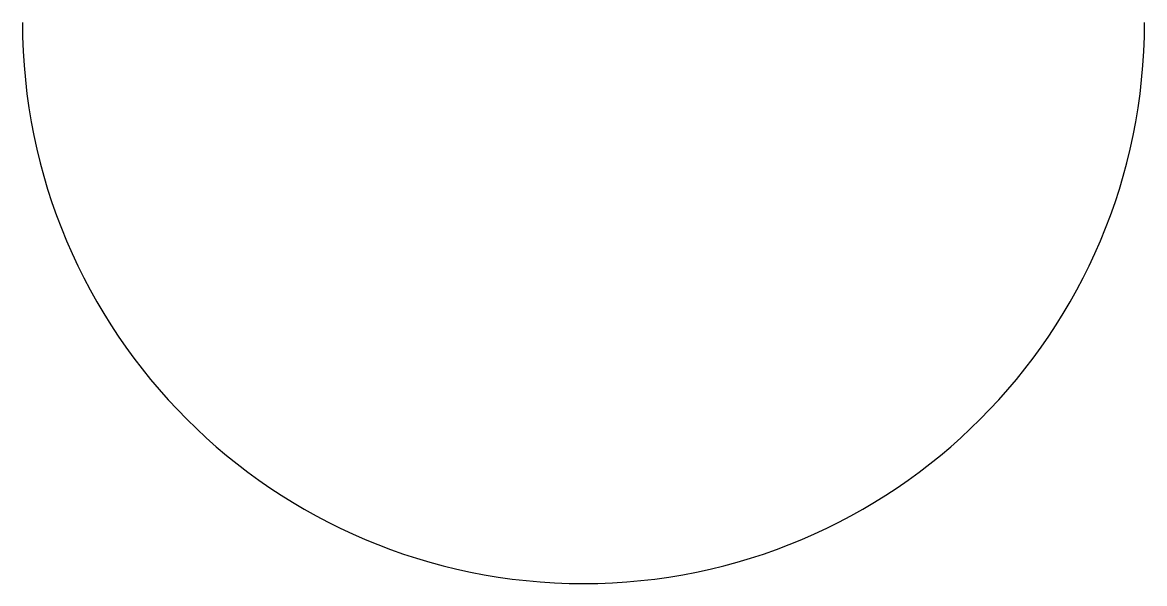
# Model space of a CAD drawing. Header units: metres. Extents: x 0 to 5, y -2.5 to 0.
import ezdxf

# ---------------------------------------------------------------- set-up
doc = ezdxf.new("R2010")
doc.units = ezdxf.units.M

msp = doc.modelspace()

# ---------------------------------------------------------------- linework, layer by layer
msp.add_lwpolyline([(0, 0, 1), (5, 0)], format="xyb")

doc.saveas('drawing.dxf')
